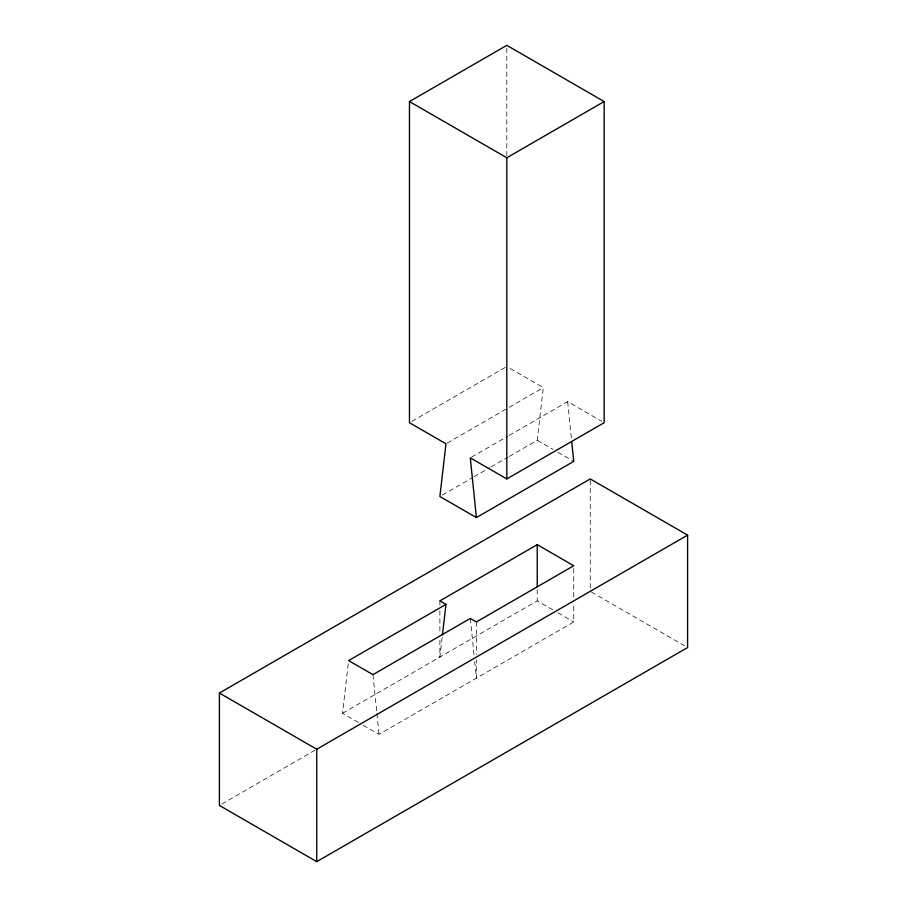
<?xml version="1.0" encoding="UTF-8"?>
<svg xmlns="http://www.w3.org/2000/svg" width="907" height="907" viewBox="0 0 907 907"><rect width="100%" height="100%" fill="white"/><g stroke="black" fill="none" stroke-linecap="round" stroke-linejoin="round"><path stroke-width="0.68" stroke-dasharray="4.54 3.4" d="M358.356 722.414L342.54 713.276L348.617 660.591M442.128 637.666L439.884 657.076L439.884 638.811M509.246 456.448L537.227 440.292L543.316 387.595L509.246 367.925M411.891 421.313L505.596 367.222M447.185 443.092L508.022 407.969M509.246 407.266L543.316 387.595M471.527 457.151L508.022 436.074M509.246 435.371L567.657 401.642L601.726 421.313M442.321 495.086L472.74 477.524M473.953 476.821L489.769 467.683M490.993 466.98L508.022 457.151M342.54 713.276L537.227 600.876L553.055 610.003M221.852 804.033L314.865 750.327M363.219 725.226L379.035 734.353L573.734 621.953L573.734 603.677M537.227 440.292L553.055 449.418M557.918 452.23L573.734 461.368M591.466 592.044L685.17 646.135M557.918 612.815L573.734 621.953M567.657 401.642L571.478 439.147M470.302 618.438L474.123 655.931M474.69 661.486L476.39 678.153L476.39 659.888M372.958 674.638L376.779 712.131M376.915 713.526L379.035 734.353M590.253 480.336L590.253 588.53M573.734 568.553L573.734 598.064M537.227 589.629L537.227 600.876M506.809 48.184L506.809 155.709M476.39 621.941L476.39 654.264M439.884 600.865L439.884 605.082M439.884 610.706L439.884 633.188"/><path stroke-width="1.36" d="M442.446 634.889L445.972 604.379L439.884 600.865L537.227 544.665L573.734 565.741L476.39 621.941L470.302 618.438L372.958 674.638L348.617 660.591L445.972 604.379M476.39 517.568L439.884 496.492L445.972 443.795L409.465 422.719L409.465 101.55L506.809 45.35L604.164 101.55L604.164 422.719L506.809 478.93L470.302 457.854L476.39 517.568L573.734 461.368L571.761 441.924M409.465 101.55L506.809 157.761L604.164 101.55M219.403 693.039L590.253 478.93L687.597 535.13L687.597 647.541L316.747 861.65L219.403 805.45L219.403 693.039L316.747 749.239L687.597 535.13M537.227 544.665L537.227 586.818M506.809 157.761L506.809 478.93M316.747 749.239L316.747 861.65"/></g></svg>
